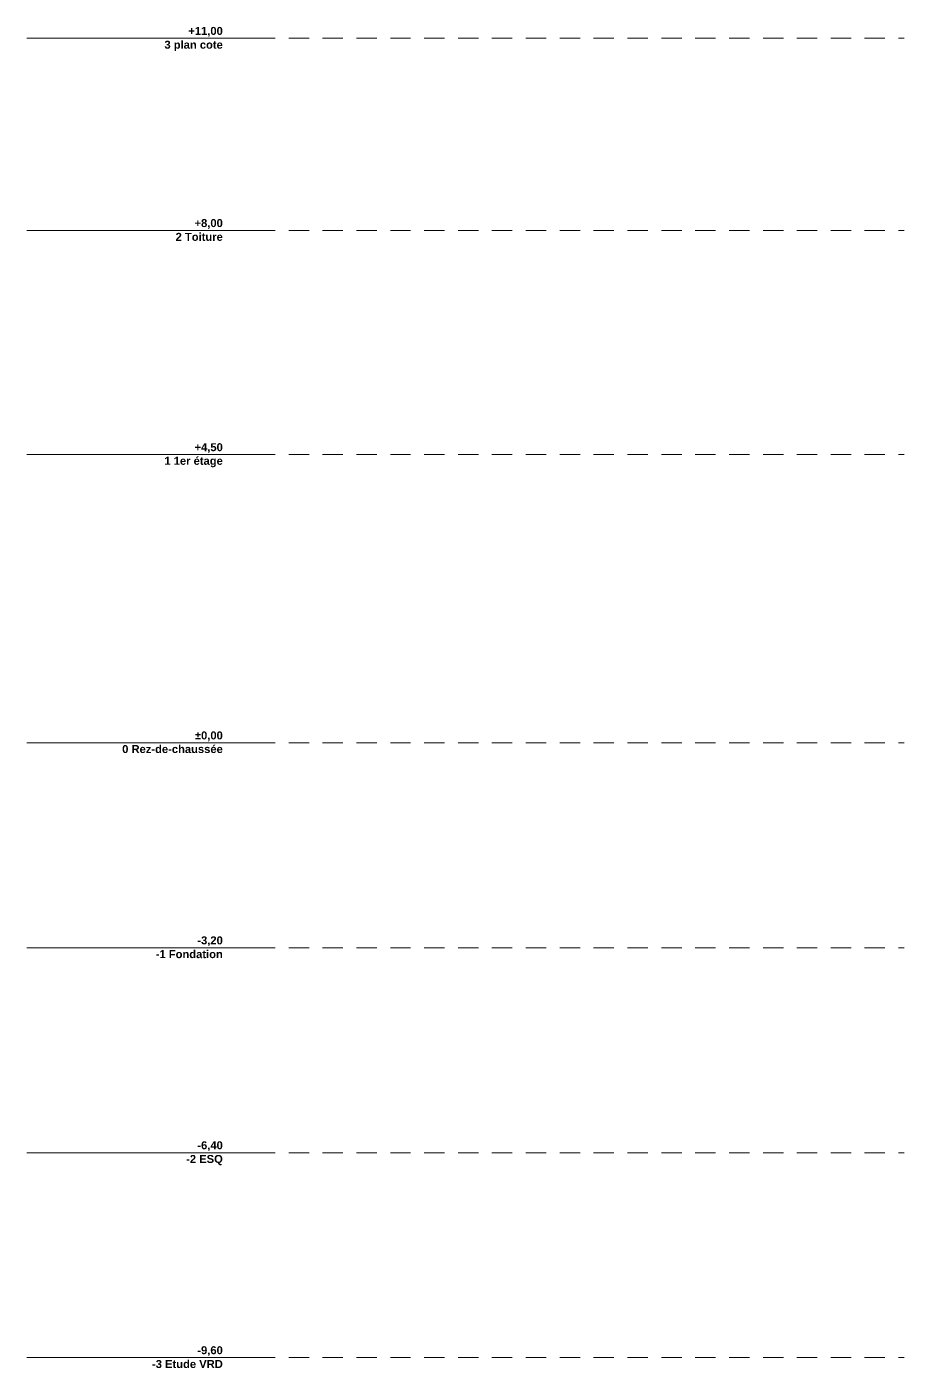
# Model space of a CAD drawing. Header units: millimetres. Extents: x 365175 to 2667127, y -330297 to -162108.
# Drawn here: x 2653423 to 2667127, y -330236 to -309291 of the extents above; entities that cross this region are included whole.
import ezdxf

# ---------------------------------------------------------------- set-up
doc = ezdxf.new("R2010")
doc.units = ezdxf.units.MM
doc.header["$MEASUREMENT"] = 0
doc.linetypes.add('Discontinu', pattern=[529.166651, 317.499995, -211.666656])
doc.styles.add('STYLE_GENERE_6', font='')
doc.styles.get('STYLE_GENERE_6').set_extended_font_data('Arial', bold=True)

# ---------------------------------------------------------------- blocks, each defined once
blk = doc.blocks.new('B Coupe B-B_STORY_MARKER', base_point=(2404562, -320471))
at = {"color": 6, "linetype": 'Continuous', "lineweight": 5}
for p, q in [((2653423, -309471), (2656485, -309471)), ((2656585, -309471), (2656485, -309471)), ((2656585, -309471), (2656785, -309471)), ((2656885, -309471), (2656785, -309471)), ((2656985, -309471), (2656885, -309471)), ((2653423, -312471), (2656485, -312471)), ((2656585, -312471), (2656485, -312471)), ((2656585, -312471), (2656785, -312471)), ((2656885, -312471), (2656785, -312471)), ((2656985, -312471), (2656885, -312471)), ((2653423, -315971), (2656485, -315971)), ((2656585, -315971), (2656485, -315971)), ((2656585, -315971), (2656785, -315971)), ((2656885, -315971), (2656785, -315971)), ((2656985, -315971), (2656885, -315971)), ((2653423, -320471), (2656485, -320471)), ((2656585, -320471), (2656485, -320471)), ((2656585, -320471), (2656785, -320471)), ((2656885, -320471), (2656785, -320471)), ((2656985, -320471), (2656885, -320471)), ((2653423, -323671), (2656485, -323671)), ((2656585, -323671), (2656485, -323671)), ((2656585, -323671), (2656785, -323671)), ((2656885, -323671), (2656785, -323671)), ((2656985, -323671), (2656885, -323671)), ((2653423, -326871), (2656485, -326871)), ((2656585, -326871), (2656485, -326871)), ((2656585, -326871), (2656785, -326871)), ((2656885, -326871), (2656785, -326871)), ((2656985, -326871), (2656885, -326871)), ((2653423, -330071), (2656485, -330071)), ((2656585, -330071), (2656485, -330071)), ((2656585, -330071), (2656785, -330071)), ((2656885, -330071), (2656785, -330071)), ((2656985, -330071), (2656885, -330071))]:
    blk.add_line(p, q, dxfattribs=at)
at = {"color": 6, "linetype": 'Discontinu', "lineweight": 5}
for p, q in [((2656985, -309471), (2667127, -309471)), ((2656985, -312471), (2667127, -312471)), ((2656985, -315971), (2667127, -315971)), ((2656985, -320471), (2667127, -320471)), ((2656985, -323671), (2667127, -323671)), ((2656985, -326871), (2667127, -326871)), ((2656985, -330071), (2667127, -330071))]:
    blk.add_line(p, q, dxfattribs=at)
at = {"color": 52, "lineweight": 5, "true_color": 0xb3b31d, "char_height": 125, "attachment_point": 3, "style": 'STYLE_GENERE_6'}
for s, insert, line_spacing_factor in [('\\A1;{\\pqr;\\pt0;\\fArial|b1|i0|c0|p38;+11,00\\P\\pqr;\\pt0;\\fArial|b1|i0|c0|p38;3\\fArial|b1|i0|c0|p38; \\fArial|b1|i0|c0|p38;plan cote}', (2656485, -309293), 1.030869), ('\\A1;{\\pqr;\\pt0;\\fArial|b1|i0|c0|p38;+8,00\\P\\pqr;\\pt0;\\fArial|b1|i0|c0|p38;2\\fArial|b1|i0|c0|p38; \\fArial|b1|i0|c0|p38;Toiture}', (2656485, -312293), 1.033281), ('\\A1;{\\pqr;\\pt0;\\fArial|b1|i0|c0|p38;+4,50\\P\\pqr;\\pt0;\\fArial|b1|i0|c0|p38;1\\fArial|b1|i0|c0|p38; \\fArial|b1|i0|c0|p38;1er étage}', (2656485, -315793), 1.018616), ('\\A1;{\\pqr;\\pt0;\\fArial|b1|i0|c0|p38;±0,00\\P\\pqr;\\pt0;\\fArial|b1|i0|c0|p38;0\\fArial|b1|i0|c0|p38; \\fArial|b1|i0|c0|p38;Rez-de-chaussée}', (2656485, -320293), 1.021488), ('\\A1;{\\pqr;\\pt0;\\fArial|b1|i0|c0|p38;-3,20\\P\\pqr;\\pt0;\\fArial|b1|i0|c0|p38;-1\\fArial|b1|i0|c0|p38; \\fArial|b1|i0|c0|p38;Fondation}', (2656485, -323493), 1.033281), ('\\A1;{\\pqr;\\pt0;\\fArial|b1|i0|c0|p38;-6,40\\P\\pqr;\\pt0;\\fArial|b1|i0|c0|p38;-2\\fArial|b1|i0|c0|p38; \\fArial|b1|i0|c0|p38;ESQ}', (2656485, -326693), 1.024272), ('\\A1;{\\pqr;\\pt0;\\fArial|b1|i0|c0|p38;-9,60\\P\\pqr;\\pt0;\\fArial|b1|i0|c0|p38;-3\\fArial|b1|i0|c0|p38; \\fArial|b1|i0|c0|p38;Etude VRD}', (2656485, -329893), 1.033087)]:
    blk.add_mtext(s, dxfattribs=dict(at, insert=insert, line_spacing_factor=line_spacing_factor))

msp = doc.modelspace()

# ---------------------------------------------------------------- block references
at = {"linetype": 'Continuous', "lineweight": 0}
msp.add_blockref('B Coupe B-B_STORY_MARKER', (2404561.773, -320470.931), dxfattribs=at)

doc.saveas('drawing.dxf')
